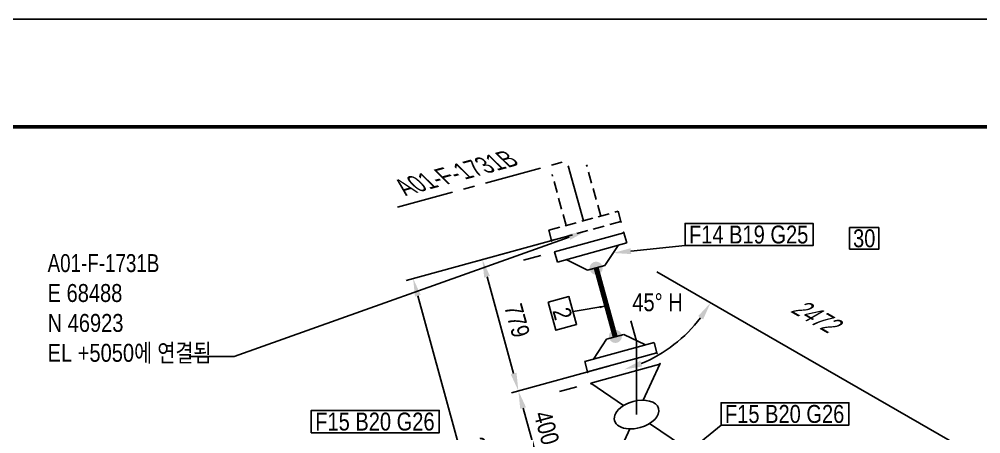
# Model space of a CAD drawing. Header units: millimetres. Extents: x 0 to 594, y 0 to 420.
# Drawn here: x 175.6 to 309.5, y 362.2 to 420 of the extents above; entities that cross this region are included whole.
import ezdxf
from ezdxf import colors
from ezdxf.entities.mleader import LeaderData, LeaderLine
from ezdxf.enums import TextEntityAlignment as Align
from ezdxf.math import Vec2, Vec3

# ---------------------------------------------------------------- set-up
doc = ezdxf.new("R2010")
doc.units = ezdxf.units.MM
doc.header["$LTSCALE"] = 0.25
doc.linetypes.add('CENTER', pattern=[50.8, 31.75, -6.35, 6.35, -6.35])
doc.linetypes.add('DASHED2', pattern=[9.525, 6.35, -3.175])
for name, color, linetype in [('기기', 6, 'Continuous'), ('기울이기 상자', 7, 'Continuous'), ('밸브', 4, 'Continuous'), ('연속', 7, 'DASHED2'), ('열 추적 선', 7, 'CENTER'), ('용접', 1, 'Continuous'), ('주석', 7, 'Continuous'), ('치수', 1, 'Continuous')]:
    doc.layers.add(name, color=color, linetype=linetype)
doc.layers.add('파이프', color=3, linetype='Continuous', lineweight=70)
doc.styles.add('AdskIsoAnnotation', font='arial.ttf', dxfattribs={"width": 0.8, "height": 1})
doc.styles.add('AdskIsoMetric', font='arial.ttf', dxfattribs={"width": 0.8, "height": 2.5})
doc.styles.add('AdskIsoMetric-30', font='arial.ttf', dxfattribs={"width": 0.8, "height": 2.5})
doc.styles.add('AdskIsoMetric30', font='arial.ttf', dxfattribs={"width": 0.8, "oblique": 30, "height": 2.5})
doc.styles.get("Standard").update_dxf_attribs({"font": 'arial.ttf'})
doc.dimstyles.new('AdskIsoMetric', dxfattribs={"dimtxt": 2.5, "dimasz": 2.5, "dimexe": 1, "dimexo": 2, "dimgap": 0.8, "dimtad": 1, "dimdec": 0, "dimrnd": 1, "dimzin": 0, "dimdsep": 46, "dimtxsty": 'AdskIsoMetric', "dimcen": 0, "dimclrt": 7, "dimadec": 0, "dimazin": 0, "dimtfac": 1, "dimtdec": 0, "dimtmove": 1, "dimatfit": 3, "dimfxl": 0, "dimfrac": 2, "dimtolj": 1, "dimtzin": 0, "dimarcsym": 0})

# ---------------------------------------------------------------- blocks, each defined once
blk = doc.blocks.new('끝 장비-2-Iso2DSkew90')
at = {"color": 0, "linetype": 'ByBlock', "lineweight": -2, "extrusion": (-0.213348, 0.777711, 0.59131)}
for p, q in [((2.02, 2.09), (0.06, 9.22)), ((-2.8, 0.76), (-4.76, 7.89)), ((-5.21, 0.1), (4.43, 2.75)), ((4.43, 2.75), (4.82, 1.32)), ((-4.82, -1.32), (-5.21, 0.1)), ((4.82, 1.32), (-4.82, -1.32))]:
    blk.add_line(p, q, dxfattribs=at)
blk = doc.blocks.new('볼 밸브-2-Iso2DSkew90')
at = {"color": 0, "linetype": 'ByBlock', "lineweight": -2, "extrusion": (-0.213348, 0.777711, 0.59131)}
for p, q in [((3.26, 7.03), (-6.39, 4.38)), ((0.93, 2), (3.26, 7.03)), ((-6.39, 4.38), (-1.82, 1.25)), ((-0.5, 1.82), (-0.5, 1.82)), ((1.82, -1.24), (6.39, -4.38)), ((-3.26, -7.03), (-0.93, -2)), ((6.39, -4.38), (-3.26, -7.03))]:
    blk.add_line(p, q, dxfattribs=at)
at = {"linetype": 'ByBlock'}
for start_param, end_param in [(1.570797, 4.71239), (-1.570795, 1.570797)]:
    blk.add_ellipse((0, 0), major_axis=(3.07, 0.84), ratio=0.59131, start_param=start_param, end_param=end_param, dxfattribs=at)
blk = doc.blocks.new('Operator_Lever-2-Iso2DSkew90')
at = {"color": 0, "linetype": 'ByBlock', "lineweight": -2, "extrusion": (-0.987688, -0.090318, 0.127728)}
for p, q in [((0, 10.21), (-0.78, 13.06)), ((0, 0), (0, 10.21))]:
    blk.add_line(p, q, dxfattribs=at)
blk = doc.blocks.new('개스킷-4-Iso2DSkew90')
at = {"color": 0, "linetype": 'ByBlock', "lineweight": -2, "extrusion": (-0.174751, 0.12697, 0.976392)}
for p in [(4.63, 2.04), (5.02, 0.61), (-5.02, -0.61), (-4.59, -2.18)]:
    blk.add_point(p, dxfattribs=at)
blk = doc.blocks.new('플랜지WN-4-Iso2DSkew90')
at = {"color": 0, "linetype": 'ByBlock', "lineweight": -2, "extrusion": (-0.213348, 0.777711, 0.59131)}
for p, q in [((-3.52, -1.35), (-1.69, 1.45)), ((-1.69, 1.45), (0.72, 2.11)), ((0.72, 2.11), (3.71, 0.64)), ((4.92, 0.97), (-4.72, -1.68)), ((5.31, -0.46), (4.92, 0.97)), ((-4.33, -3.1), (5.31, -0.46)), ((-4.72, -1.68), (-4.33, -3.1))]:
    blk.add_line(p, q, dxfattribs=at)
blk = doc.blocks.new('플랜지WN-6-Iso2DSkew90')
at = {"color": 0, "linetype": 'ByBlock', "lineweight": -2, "extrusion": (-0.213348, 0.777711, 0.59131)}
for p, q in [((4.33, 3.1), (-5.31, 0.46)), ((4.72, 1.68), (4.33, 3.1)), ((-4.92, -0.97), (4.72, 1.68)), ((3.52, 1.35), (1.69, -1.45)), ((-5.31, 0.46), (-4.92, -0.97)), ((-0.72, -2.11), (-3.71, -0.64)), ((1.69, -1.45), (-0.72, -2.11))]:
    blk.add_line(p, q, dxfattribs=at)
blk = doc.blocks.new('개스킷-6-Iso2DSkew90')
at = {"color": 0, "linetype": 'ByBlock', "lineweight": -2, "extrusion": (-0.174753, 0.126966, 0.976392)}
for p in [(4.63, 2.04), (5.02, 0.61), (-5.02, -0.61), (-4.59, -2.18)]:
    blk.add_point(p, dxfattribs=at)
blk = doc.blocks.new('*D149')
at = {"layer": 'Defpoints', "color": 0}
for p in [(254.51, 390.49), (271.84, 380.49), (264.58, 373.21), (259.81, 371.2)]:
    blk.add_point(p, dxfattribs=at)
at = {"layer": '치수', "color": 0, "lineweight": -2}
blk.add_arc((254.51, 390.49), 20, 292.5071, 322.8334, dxfattribs=at)
at = {"layer": '치수', "color": 0}
for points in [[(270.11, 378.64), (270.8, 378.18), (271.84, 380.49)], [(262.31, 371.62), (262.04, 372.41), (259.81, 371.2)]]:
    blk.add_solid(points, dxfattribs=at)
at = {"layer": '치수', "color": 7, "insert": (264.45, 380.55), "char_height": 2.5, "attachment_point": 5, "style": 'AdskIsoMetric'}
blk.add_mtext('\\A1;45° H', dxfattribs=at)
blk = doc.blocks.new('*D103')
at = {"layer": 'Defpoints', "color": 0}
for p in [(259.54, 372.19), (245.07, 368.22), (263.52, 357.65)]:
    blk.add_point(p, dxfattribs=at)
at = {"layer": '치수', "color": 0, "lineweight": -2}
for p, q in [((257.61, 371.66), (244.11, 367.95)), ((248.4, 356.09), (245.73, 365.81)), ((261.59, 357.12), (248.09, 353.42))]:
    blk.add_line(p, q, dxfattribs=at)
at = {"layer": '치수', "color": 0}
for points in [[(246.13, 365.92), (245.33, 365.7), (245.07, 368.22)], [(248.8, 356.2), (247.99, 355.98), (249.06, 353.68)]]:
    blk.add_solid(points, dxfattribs=at)
at = {"layer": '치수', "color": 7, "insert": (248.99, 363.06), "char_height": 2.5, "attachment_point": 5, "rotation": 285.3404, "style": 'AdskIsoMetric'}
blk.add_mtext('\\A1;400', dxfattribs=at)
blk = doc.blocks.new('개스킷 해치 표식-6-Iso2DSkew90')
at = {"linetype": 'ByBlock', "lineweight": -2, "extrusion": (-0.213348, 0.777711, 0.59131)}
blk.add_line((0, 0), (-2.41, -0.66), dxfattribs=at)
blk = doc.blocks.new('*D104')
at = {"layer": 'Defpoints', "color": 0}
for p in [(254.51, 390.49), (240.05, 386.52), (259.54, 372.19)]:
    blk.add_point(p, dxfattribs=at)
at = {"layer": '치수', "color": 0, "lineweight": -2}
for p, q in [((252.59, 389.96), (239.08, 386.26)), ((244.41, 370.63), (240.71, 384.11)), ((257.61, 371.66), (244.11, 367.95))]:
    blk.add_line(p, q, dxfattribs=at)
at = {"layer": '치수', "color": 0}
for points in [[(241.11, 384.22), (240.31, 384), (240.05, 386.52)], [(244.81, 370.74), (244.01, 370.52), (245.07, 368.22)]]:
    blk.add_solid(points, dxfattribs=at)
at = {"layer": '치수', "color": 7, "insert": (244.89, 378.01), "char_height": 2.5, "attachment_point": 5, "rotation": 285.3404, "style": 'AdskIsoMetric'}
blk.add_mtext('\\A1;779', dxfattribs=at)
blk = doc.blocks.new('개스킷 해치 표식-7-Iso2DSkew90')
at = {"linetype": 'ByBlock', "lineweight": -2, "extrusion": (-0.213347, 0.777712, 0.59131)}
blk.add_line((0, 0), (-2.41, -0.66), dxfattribs=at)
blk = doc.blocks.new('*D105')
at = {"layer": 'Defpoints', "color": 0}
for p in [(254.51, 390.49), (230.41, 383.88), (268.7, 338.78)]:
    blk.add_point(p, dxfattribs=at)
at = {"layer": '치수', "color": 0, "lineweight": -2}
for p, q in [((252.59, 389.96), (229.44, 383.61)), ((243.93, 334.57), (231.07, 381.46)), ((266.77, 338.25), (243.63, 331.9))]:
    blk.add_line(p, q, dxfattribs=at)
at = {"layer": '치수', "color": 0}
for points in [[(231.47, 381.58), (230.67, 381.35), (230.41, 383.88)], [(244.33, 334.68), (243.53, 334.46), (244.59, 332.16)]]:
    blk.add_solid(points, dxfattribs=at)
at = {"layer": '치수', "color": 7, "insert": (239.83, 358.66), "char_height": 2.5, "attachment_point": 5, "rotation": 285.3404, "style": 'AdskIsoMetric'}
blk.add_mtext('\\A1;3497', dxfattribs=at)
blk = doc.blocks.new('개스킷 해치 표식-8-Iso2DSkew90')
at = {"linetype": 'ByBlock', "lineweight": -2, "extrusion": (-0.213348, 0.777711, 0.59131)}
blk.add_line((0, 0), (-2.41, -0.66), dxfattribs=at)
blk = doc.blocks.new('*D140')
at = {"layer": 'Defpoints', "color": 0}
for p in [(254.51, 390.49), (306.39, 360.54), (306.39, 360.54)]:
    blk.add_point(p, dxfattribs=at)
at = {"layer": '치수', "color": 7, "insert": (286.15, 378.8), "char_height": 2.5, "attachment_point": 5, "rotation": 330, "style": 'AdskIsoMetric30'}
blk.add_mtext('\\A1;2472', dxfattribs=at)
blk = doc.blocks.new('Buttweld')
at = {"lineweight": -2}
blk.add_hatch(color=0, dxfattribs=at).paths.add_polyline_path([(0.044, -0.0026), (0.0433, 0.0053), (0.0413, 0.0129), (0.0379, 0.02), (0.0334, 0.0265), (0.0278, 0.0321), (0.0214, 0.0366), (0.0142, 0.0399), (0.0066, 0.042), (-0.0013, 0.0427), (-0.0091, 0.042), (-0.0168, 0.0399), (-0.0239, 0.0366), (-0.0304, 0.0321), (-0.036, 0.0265), (-0.0405, 0.02), (-0.0438, 0.0129), (-0.0459, 0.0053), (-0.0466, -0.0026), (-0.0459, -0.0105), (-0.0438, -0.0181), (-0.0405, -0.0252), (-0.036, -0.0317), (-0.0304, -0.0373), (-0.0239, -0.0418), (-0.0168, -0.0452), (-0.0091, -0.0472), (-0.0013, -0.0479), (0.0066, -0.0472), (0.0142, -0.0452), (0.0214, -0.0418), (0.0278, -0.0373), (0.0334, -0.0317), (0.0379, -0.0252), (0.0413, -0.0181), (0.0433, -0.0105)], is_closed=False, flags=0)
blk = doc.blocks.new('AnnoRect')
at = {"color": 0, "linetype": 'ByBlock', "lineweight": -2}
blk.add_wipeout([(-0.81, -0.6), (-0.81, 0.6), (0.81, 0.6), (0.81, -0.6)], dxfattribs=at)
blk.add_lwpolyline([(-0.81, -0.6), (-0.81, 0.6), (0.81, 0.6), (0.81, -0.6)], close=True, dxfattribs=at)
at = {"color": 0, "linetype": 'ByBlock', "lineweight": -2, "style": 'AdskIsoAnnotation', "width": 0.8}
blk.add_attdef('XX', text='', height=1, dxfattribs=at).set_placement((0, 0), align=Align.MIDDLE_CENTER)

msp = doc.modelspace()

# ---------------------------------------------------------------- hatches: boundary and pattern name
at = {"layer": '기울이기 상자'}
h = msp.add_hatch(dxfattribs=at)
h.set_pattern_fill('LINE', color=256, angle=30, style=0)
h.paths.add_polyline_path([(221.5824, 378.7872), (221.6757, 378.7334), (214.0429, 374.3266), (214.0174, 374.4196)], flags=0)

# ---------------------------------------------------------------- linework, layer by layer
msp.add_lwpolyline([(0, 0), (594, 0), (594, 420), (0, 420)], close=True)
at = {"const_width": 0.5}
msp.add_lwpolyline([(15, 15), (579, 15), (579, 405), (15, 405)], close=True, dxfattribs=at)
at = {"layer": '기울이기 상자'}
msp.add_lwpolyline([(264.3714, 384.7988), (306.3938, 360.5372), (275.8627, 342.91)], dxfattribs=at)
at = {"layer": '열 추적 선', "color": 1}
for p in [(228.2263, 393.7947), (254.1236, 391.9152)]:
    msp.add_line(p, (251.8316, 400.2703), dxfattribs=at)
at = {"layer": '파이프'}
msp.add_lwpolyline([(255.9222, 385.359), (258.5578, 375.7514)], dxfattribs=at)

# ---------------------------------------------------------------- block references
at = {"layer": '밸브'}
for name, p in [('개스킷-6-Iso2DSkew90', (254.7296, 389.7063)), ('플랜지WN-6-Iso2DSkew90', (255.4333, 387.141)), ('Operator_Lever-2-Iso2DSkew90', (261.5296, 364.9184)), ('플랜지WN-4-Iso2DSkew90', (259.0467, 373.9694)), ('개스킷-4-Iso2DSkew90', (259.7504, 371.4041)), ('볼 밸브-2-Iso2DSkew90', (261.5296, 364.9184))]:
    msp.add_blockref(name, p, dxfattribs=at)
at = {"layer": '연속'}
msp.add_blockref('끝 장비-2-Iso2DSkew90', (254.5147, 390.4896), dxfattribs=at)
at = {"layer": '용접', "xscale": 20, "yscale": 20, "zscale": 20}
msp.add_blockref('Buttweld', (255.9222, 385.359), dxfattribs=at)
at = {"layer": '용접', "xscale": 20, "yscale": 20, "zscale": 20, "rotation": 180.0001174644854}
msp.add_blockref('Buttweld', (258.5578, 375.7514), dxfattribs=at)
at = {"layer": '치수'}
for name, p in [('개스킷 해치 표식-7-Iso2DSkew90', (248.1939, 387.0711)), ('개스킷 해치 표식-8-Iso2DSkew90', (248.1939, 387.0711)), ('개스킷 해치 표식-6-Iso2DSkew90', (253.2147, 368.769))]:
    msp.add_blockref(name, p, dxfattribs=at)

# ---------------------------------------------------------------- texts
at = {"layer": '기기', "style": 'AdskIsoMetric-30', "oblique": 330, "width": 0.8}
msp.add_text('A01-F-1731B', height=2.5, rotation=15.340478, dxfattribs=at).set_placement((229.3983, 395.3762))
at = {"layer": '주석', "insert": (179.5099, 372), "char_height": 2.5, "attachment_point": 7, "style": 'AdskIsoAnnotation'}
msp.add_mtext('\\P{\\fGulim|b0|i0|c129|p50;A01-F-1731B\\P}E 68488\\PN 46923\\PEL +5050{\\fGulim|b0|i0|c129|p50;에 연결됨}', dxfattribs=at)

# ---------------------------------------------------------------- dimensions: what is measured, and where the dimension line sits
at = {"layer": '치수'}
for base, p1, p2, angle, text, override, picture, middle in [((230.4054, 383.8757), (268.7013, 338.7754), (254.5147, 390.4896), 105.340435, '3497', {"dimtad": 0, "dimlfac": 65.203099, "dimtxsty": 'AdskIsoMetric', "dimse1": 0, "dimse2": 0, "dimsd1": 0, "dimsd2": 0, "dimtmove": 1}, '*D105', (239.8328, 358.659)), ((240.0491, 386.5213), (259.5355, 372.1874), (254.5147, 390.4896), 105.340435, '779', {"dimtad": 0, "dimlfac": 41.026851, "dimtxsty": 'AdskIsoMetric', "dimse1": 0, "dimse2": 0, "dimsd1": 0, "dimsd2": 0, "dimtmove": 1}, '*D104', (244.8928, 378.0103)), ((306.3947, 360.5377), (254.5147, 390.4896), (306.3938, 360.5372), 330, '2472', {"dimtad": 0, "dimlfac": 41.272129, "dimtxsty": 'AdskIsoMetric30', "dimse1": 1, "dimse2": 1, "dimsd1": 1, "dimsd2": 1, "dimtmove": 2}, '*D140', (286.1549, 378.8047)), ((245.0699, 368.2191), (263.5236, 357.6494), (259.5355, 372.1874), 105.340435, '400', {"dimtad": 0, "dimlfac": 26.537069, "dimtxsty": 'AdskIsoMetric', "dimse1": 0, "dimse2": 0, "dimsd1": 0, "dimsd2": 0, "dimtmove": 1}, '*D103', (248.9941, 363.0599))]:
    dim = msp.add_linear_dim(base=base, p1=p1, p2=p2, angle=angle, text=text, dimstyle='AdskIsoMetric', override=override, dxfattribs=at)
    dim.commit()
    dim.dimension.update_dxf_attribs({"geometry": picture, "text_midpoint": middle, "dimtype": 160})
dim = msp.add_angular_dim_3p(base=(264.5832, 373.2088), center=(254.5147, 390.4896), p1=(271.8352, 380.4896), p2=(259.8058, 371.2022), text='45° H', dimstyle='AdskIsoMetric', override={"dimexe": 20, "dimexo": 0, "dimtad": 1, "dimtih": 0, "dimse1": 1, "dimse2": 1, "dimsd1": 0, "dimsd2": 0}, dxfattribs=at)
dim.commit()
dim.dimension.update_dxf_attribs({"geometry": '*D149', "text_midpoint": (264.4461, 380.5515), "dimtype": 165})

# ---------------------------------------------------------------- leaders
at = {"layer": '주석'}
ml = msp.add_multileader_mtext('Standard', dxfattribs=at)
ml.set_content('')
ml.set_leader_properties()
ml.build(insert=Vec2(0, 0))
ml.multileader.update_dxf_attribs({"dogleg_length": 6.2901, "arrow_head_size": 2.5})
ctx = ml.context
ctx.base_point, ctx.arrow_head_size, ctx.plane_origin = Vec3(199.2198, 373), 2.5, Vec3(53.2013, 0)
notes = []
notes.append((ctx, [(0, (1, 1, 0), (205.5099, 373), (-1, 0), 6.2901, [(0, [(254.5147, 390.4896)], 0, [])])]))
ctx.mtext, ml.multileader.dxf.content_type = None, 0
ml = msp.add_multileader_mtext('Standard', dxfattribs=at)
ml.set_content('')
ml.set_leader_properties()
ml.build(insert=Vec2(0, 0))
ml.multileader.update_dxf_attribs({"dogleg_length": 0, "arrow_head_size": 2.5})
ctx = ml.context
ctx.base_point, ctx.arrow_head_size, ctx.plane_origin = Vec3(268.2907, 388.4489), 2.5, Vec3(53.2013, 0)
notes.append((ctx, [(0, (1, 1, 0), (268.2907, 388.4489), (-1, 0), 0, [(0, [(258.2607, 387.4286)], 0, [])])]))
ctx.mtext, ml.multileader.dxf.content_type = None, 0
ml = msp.add_multileader_mtext('Standard', dxfattribs=at)
ml.set_content('')
ml.set_leader_properties()
ml.build(insert=Vec2(0, 0))
ml.multileader.update_dxf_attribs({"dogleg_length": 0, "arrow_head_size": 0})
ctx = ml.context
ctx.base_point, ctx.arrow_head_size, ctx.plane_origin = Vec3(252.6875, 379.2523), 0, Vec3(53.2013, 0)
notes.append((ctx, [(0, (1, 1, 0), (252.6875, 379.2523), (-1, 0), 0, [(0, [(257.379, 380.0487)], 0, [])])]))
ctx.mtext, ml.multileader.dxf.content_type = None, 0
ml = msp.add_multileader_mtext('Standard', dxfattribs=at)
ml.set_content('')
ml.set_leader_properties()
ml.build(insert=Vec2(0, 0))
ml.multileader.update_dxf_attribs({"dogleg_length": 0, "arrow_head_size": 2.5})
ctx = ml.context
ctx.base_point, ctx.arrow_head_size, ctx.plane_origin = Vec3(273.2997, 363.4489), 2.5, Vec3(53.2013, 0)
notes.append((ctx, [(0, (1, 1, 0), (273.2997, 363.4489), (-1, 0), 0, [(0, [(267.5477, 358.7533)], 0, [])])]))
ctx.mtext, ml.multileader.dxf.content_type = None, 0
for ctx, leaders in notes:
    for number, flags, end, landing, length, lines in leaders:
        leader = LeaderData()
        leader.index, (leader.has_last_leader_line, leader.has_dogleg_vector, leader.attachment_direction) = number, flags
        leader.last_leader_point, leader.dogleg_vector, leader.dogleg_length = Vec3(end), Vec3(landing), length
        for number, points, colour, breaks in lines:
            line = LeaderLine()
            line.index, line.vertices, line.color, line.breaks = number, Vec3.list(points), colors.encode_raw_color(colour), breaks
            leader.lines.append(line)
        ctx.leaders.append(leader)

# ---------------------------------------------------------------- next in the draw order: block references
ref = msp.add_blockref('AnnoRect', (277.2013, 390), dxfattribs=dict(at, xscale=11.00738007380074, yscale=2.585266030013643, zscale=2.5))
ref.add_attrib('XX_001', 'F14 B19 G25', (268.833, 388.75), dxfattribs={"layer": '0', "color": 0, "linetype": 'ByBlock', "lineweight": -2, "height": 2.5, "style": 'AdskIsoAnnotation', "width": 0.8})
ref = msp.add_blockref('AnnoRect', (293.2251, 389.4562), dxfattribs=dict(at, xscale=2.5, yscale=2.5, zscale=2.5))
ref.add_attrib('XX_001', '30', (291.6794, 388.2233), dxfattribs={"layer": '0', "color": 0, "linetype": 'ByBlock', "lineweight": -2, "height": 2.5, "style": 'AdskIsoAnnotation', "width": 0.8})
ref = msp.add_blockref('AnnoRect', (251.2013, 379), dxfattribs=dict(at, xscale=2.5, yscale=2.5, zscale=2.5, rotation=285.3404352380683))
ref.add_attrib('XX_001', '2', (249.7941, 379.3856), dxfattribs={"layer": '0', "color": 0, "linetype": 'ByBlock', "lineweight": -2, "height": 2.5, "rotation": 285.340435, "style": 'AdskIsoAnnotation', "width": 0.8})
ref = msp.add_blockref('AnnoRect', (282.2013, 365), dxfattribs=dict(at, xscale=10.99630996309963, yscale=2.585266030013643, zscale=2.5))
ref.add_attrib('XX_001', 'F15 B20 G26', (273.8412, 363.75), dxfattribs={"layer": '0', "color": 0, "linetype": 'ByBlock', "lineweight": -2, "height": 2.5, "style": 'AdskIsoAnnotation', "width": 0.8})
ref = msp.add_blockref('AnnoRect', (225.1413, 363.9377), dxfattribs=dict(at, xscale=10.99630996309963, yscale=2.585266030013643, zscale=2.5))
ref.add_attrib('XX_001', 'F15 B20 G26', (216.7811, 362.6877), dxfattribs={"layer": '0', "color": 0, "linetype": 'ByBlock', "lineweight": -2, "height": 2.5, "style": 'AdskIsoAnnotation', "width": 0.8})

doc.saveas('drawing.dxf')
